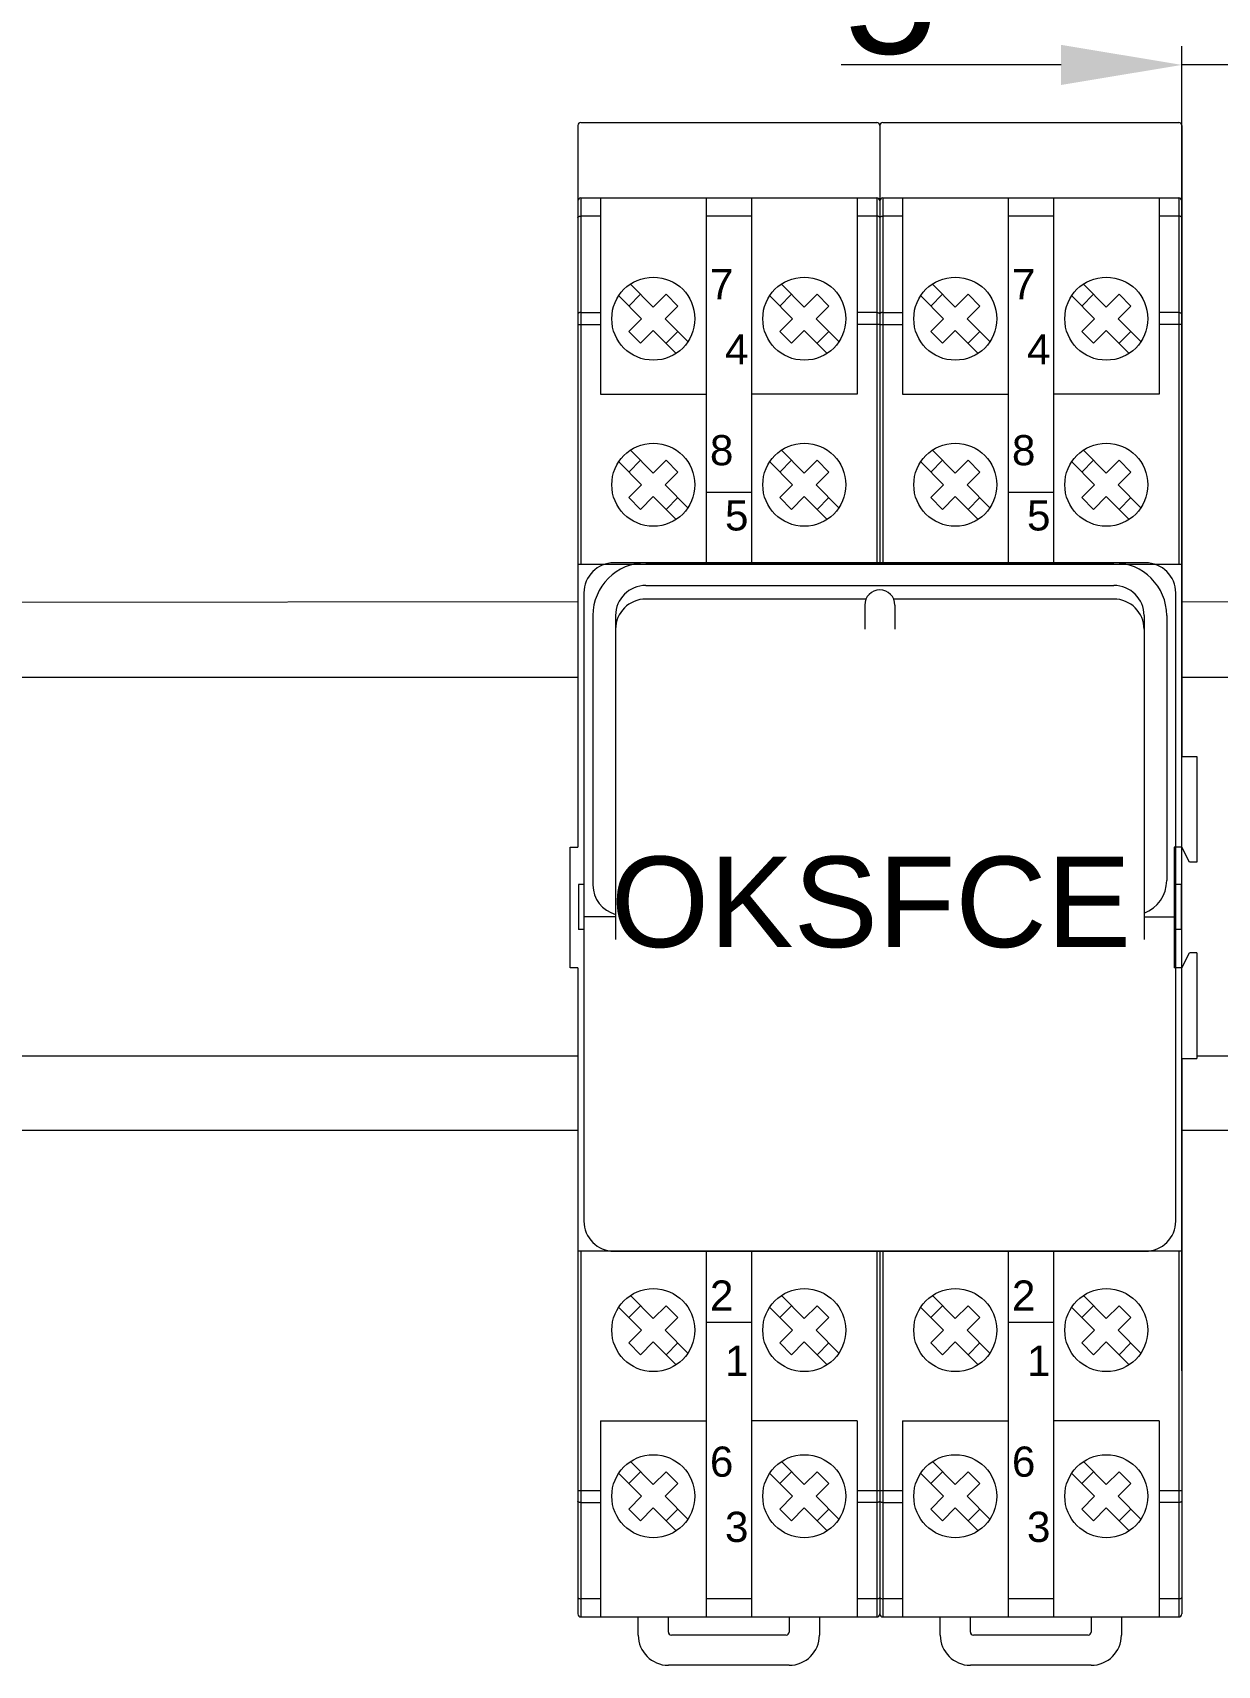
# Model space of a CAD drawing. Header units: millimetres. Extents: x 1359 to 3577, y 1336 to 3557.
# Drawn here: x 2209.5 to 2287.9, y 2503.9 to 2612 of the extents above; entities that cross this region are included whole.
import ezdxf

# ---------------------------------------------------------------- set-up
doc = ezdxf.new("R2010")
doc.units = ezdxf.units.MM
doc.set_wipeout_variables(frame=1)
doc.layers.add('000-PI-Oprema', color=30, linetype='Continuous', lineweight=5)
doc.layers.add('002-PI-Kabelska kanalica', color=150, linetype='Continuous')
doc.styles.get("Standard").update_dxf_attribs({"font": 'arial.ttf'})

msp = doc.modelspace()

# ---------------------------------------------------------------- linework, layer by layer
at = {"layer": '000-PI-Oprema', "color": 0, "linetype": 'ByBlock', "lineweight": 0}
for p, q in [((2245.78, 2606.06), (2265.38, 2606.06)), ((2265.78, 2606.06), (2285.38, 2606.06)), ((2245.78, 2601.06), (2265.38, 2601.06)), ((2247.08, 2601.06), (2247.08, 2588.06)), ((2264.08, 2601.06), (2264.08, 2588.06)), ((2265.78, 2601.06), (2285.38, 2601.06)), ((2267.08, 2601.06), (2267.08, 2588.06)), ((2284.08, 2601.06), (2284.08, 2588.06)), ((2247.08, 2599.84), (2245.78, 2599.84)), ((2257.08, 2599.84), (2254.08, 2599.84)), ((2265.38, 2599.84), (2264.08, 2599.84)), ((2267.08, 2599.84), (2265.78, 2599.84)), ((2277.08, 2599.84), (2274.08, 2599.84)), ((2285.38, 2599.84), (2284.08, 2599.84)), ((2248.29, 2594.57), (2249.8, 2593.06)), ((2248.95, 2593.9), (2249.73, 2594.68)), ((2249.06, 2595.35), (2250.58, 2593.83)), ((2250.58, 2593.83), (2251.43, 2594.68)), ((2251.43, 2594.68), (2252.21, 2593.9)), ((2258.29, 2594.57), (2259.8, 2593.06)), ((2258.95, 2593.9), (2259.73, 2594.68)), ((2259.06, 2595.35), (2260.58, 2593.83)), ((2260.58, 2593.83), (2261.43, 2594.68)), ((2261.43, 2594.68), (2262.21, 2593.9)), ((2268.29, 2594.57), (2269.8, 2593.06)), ((2268.95, 2593.9), (2269.73, 2594.68)), ((2269.06, 2595.35), (2270.58, 2593.83)), ((2270.58, 2593.83), (2271.43, 2594.68)), ((2271.43, 2594.68), (2272.21, 2593.9)), ((2278.29, 2594.57), (2279.8, 2593.06)), ((2278.95, 2593.9), (2279.73, 2594.68)), ((2279.06, 2595.35), (2280.58, 2593.83)), ((2280.58, 2593.83), (2281.43, 2594.68)), ((2281.43, 2594.68), (2282.21, 2593.9)), ((2245.78, 2593.46), (2247.08, 2593.46)), ((2251.36, 2593.06), (2252.21, 2593.9)), ((2261.36, 2593.06), (2262.21, 2593.9)), ((2265.38, 2593.46), (2264.08, 2593.46)), ((2265.78, 2593.46), (2267.08, 2593.46)), ((2271.36, 2593.06), (2272.21, 2593.9)), ((2281.36, 2593.06), (2282.21, 2593.9)), ((2285.38, 2593.46), (2284.08, 2593.46)), ((2245.58, 2592.68), (2247.08, 2592.68)), ((2248.95, 2592.21), (2249.8, 2593.06)), ((2251.36, 2593.06), (2252.87, 2591.54)), ((2258.95, 2592.21), (2259.8, 2593.06)), ((2261.36, 2593.06), (2262.87, 2591.54)), ((2265.58, 2592.68), (2264.08, 2592.68)), ((2265.58, 2592.68), (2267.08, 2592.68)), ((2268.95, 2592.21), (2269.8, 2593.06)), ((2271.36, 2593.06), (2272.87, 2591.54)), ((2278.95, 2592.21), (2279.8, 2593.06)), ((2281.36, 2593.06), (2282.87, 2591.54)), ((2285.58, 2592.68), (2284.08, 2592.68)), ((2248.95, 2592.21), (2249.73, 2591.43)), ((2249.73, 2591.43), (2250.58, 2592.28)), ((2250.58, 2592.28), (2252.1, 2590.76)), ((2251.43, 2591.43), (2252.21, 2592.21)), ((2258.95, 2592.21), (2259.73, 2591.43)), ((2259.73, 2591.43), (2260.58, 2592.28)), ((2260.58, 2592.28), (2262.1, 2590.76)), ((2261.43, 2591.43), (2262.21, 2592.21)), ((2268.95, 2592.21), (2269.73, 2591.43)), ((2269.73, 2591.43), (2270.58, 2592.28)), ((2270.58, 2592.28), (2272.1, 2590.76)), ((2271.43, 2591.43), (2272.21, 2592.21)), ((2278.95, 2592.21), (2279.73, 2591.43)), ((2279.73, 2591.43), (2280.58, 2592.28)), ((2280.58, 2592.28), (2282.1, 2590.76)), ((2281.43, 2591.43), (2282.21, 2592.21)), ((2247.08, 2588.06), (2254.08, 2588.06)), ((2264.08, 2588.06), (2257.08, 2588.06)), ((2267.08, 2588.06), (2274.08, 2588.06)), ((2284.08, 2588.06), (2277.08, 2588.06)), ((2249.06, 2584.35), (2250.58, 2582.83)), ((2259.06, 2584.35), (2260.58, 2582.83)), ((2269.06, 2584.35), (2270.58, 2582.83)), ((2279.06, 2584.35), (2280.58, 2582.83)), ((2248.29, 2583.57), (2249.8, 2582.06)), ((2248.95, 2582.9), (2249.73, 2583.68)), ((2250.58, 2582.83), (2251.43, 2583.68)), ((2251.36, 2582.06), (2252.21, 2582.9)), ((2251.43, 2583.68), (2252.21, 2582.9)), ((2258.29, 2583.57), (2259.8, 2582.06)), ((2258.95, 2582.9), (2259.73, 2583.68)), ((2260.58, 2582.83), (2261.43, 2583.68)), ((2261.36, 2582.06), (2262.21, 2582.9)), ((2261.43, 2583.68), (2262.21, 2582.9)), ((2268.29, 2583.57), (2269.8, 2582.06)), ((2268.95, 2582.9), (2269.73, 2583.68)), ((2270.58, 2582.83), (2271.43, 2583.68)), ((2271.36, 2582.06), (2272.21, 2582.9)), ((2271.43, 2583.68), (2272.21, 2582.9)), ((2278.29, 2583.57), (2279.8, 2582.06)), ((2278.95, 2582.9), (2279.73, 2583.68)), ((2280.58, 2582.83), (2281.43, 2583.68)), ((2281.36, 2582.06), (2282.21, 2582.9)), ((2281.43, 2583.68), (2282.21, 2582.9)), ((2248.95, 2581.21), (2249.8, 2582.06)), ((2251.36, 2582.06), (2252.87, 2580.54)), ((2258.95, 2581.21), (2259.8, 2582.06)), ((2261.36, 2582.06), (2262.87, 2580.54)), ((2268.95, 2581.21), (2269.8, 2582.06)), ((2271.36, 2582.06), (2272.87, 2580.54)), ((2278.95, 2581.21), (2279.8, 2582.06)), ((2281.36, 2582.06), (2282.87, 2580.54)), ((2248.95, 2581.21), (2249.73, 2580.43)), ((2249.73, 2580.43), (2250.58, 2581.28)), ((2250.58, 2581.28), (2252.1, 2579.76)), ((2251.43, 2580.43), (2252.21, 2581.21)), ((2257.08, 2581.54), (2254.08, 2581.54)), ((2258.95, 2581.21), (2259.73, 2580.43)), ((2259.73, 2580.43), (2260.58, 2581.28)), ((2260.58, 2581.28), (2262.1, 2579.76)), ((2261.43, 2580.43), (2262.21, 2581.21)), ((2268.95, 2581.21), (2269.73, 2580.43)), ((2269.73, 2580.43), (2270.58, 2581.28)), ((2270.58, 2581.28), (2272.1, 2579.76)), ((2271.43, 2580.43), (2272.21, 2581.21)), ((2277.08, 2581.54), (2274.08, 2581.54)), ((2278.95, 2581.21), (2279.73, 2580.43)), ((2279.73, 2580.43), (2280.58, 2581.28)), ((2280.58, 2581.28), (2282.1, 2579.76)), ((2281.43, 2580.43), (2282.21, 2581.21)), ((2286.58, 2564.06), (2286.58, 2557.06)), ((2286.58, 2551.06), (2286.58, 2544.06)), ((2248.29, 2527.57), (2249.8, 2526.06)), ((2248.95, 2526.9), (2249.73, 2527.68)), ((2249.06, 2528.35), (2250.58, 2526.83)), ((2250.58, 2526.83), (2251.43, 2527.68)), ((2251.43, 2527.68), (2252.21, 2526.9)), ((2258.29, 2527.57), (2259.8, 2526.06)), ((2258.95, 2526.9), (2259.73, 2527.68)), ((2259.06, 2528.35), (2260.58, 2526.83)), ((2260.58, 2526.83), (2261.43, 2527.68)), ((2261.43, 2527.68), (2262.21, 2526.9)), ((2268.29, 2527.57), (2269.8, 2526.06)), ((2268.95, 2526.9), (2269.73, 2527.68)), ((2269.06, 2528.35), (2270.58, 2526.83)), ((2270.58, 2526.83), (2271.43, 2527.68)), ((2271.43, 2527.68), (2272.21, 2526.9)), ((2278.29, 2527.57), (2279.8, 2526.06)), ((2278.95, 2526.9), (2279.73, 2527.68)), ((2279.06, 2528.35), (2280.58, 2526.83)), ((2280.58, 2526.83), (2281.43, 2527.68)), ((2281.43, 2527.68), (2282.21, 2526.9)), ((2251.36, 2526.06), (2252.21, 2526.9)), ((2257.08, 2526.57), (2254.08, 2526.57)), ((2261.36, 2526.06), (2262.21, 2526.9)), ((2271.36, 2526.06), (2272.21, 2526.9)), ((2277.08, 2526.57), (2274.08, 2526.57)), ((2281.36, 2526.06), (2282.21, 2526.9)), ((2248.95, 2525.21), (2249.8, 2526.06)), ((2251.36, 2526.06), (2252.87, 2524.54)), ((2258.95, 2525.21), (2259.8, 2526.06)), ((2261.36, 2526.06), (2262.87, 2524.54)), ((2268.95, 2525.21), (2269.8, 2526.06)), ((2271.36, 2526.06), (2272.87, 2524.54)), ((2278.95, 2525.21), (2279.8, 2526.06)), ((2281.36, 2526.06), (2282.87, 2524.54)), ((2248.95, 2525.21), (2249.73, 2524.43)), ((2249.73, 2524.43), (2250.58, 2525.28)), ((2250.58, 2525.28), (2252.1, 2523.76)), ((2251.43, 2524.43), (2252.21, 2525.21)), ((2258.95, 2525.21), (2259.73, 2524.43)), ((2259.73, 2524.43), (2260.58, 2525.28)), ((2260.58, 2525.28), (2262.1, 2523.76)), ((2261.43, 2524.43), (2262.21, 2525.21)), ((2268.95, 2525.21), (2269.73, 2524.43)), ((2269.73, 2524.43), (2270.58, 2525.28)), ((2270.58, 2525.28), (2272.1, 2523.76)), ((2271.43, 2524.43), (2272.21, 2525.21)), ((2278.95, 2525.21), (2279.73, 2524.43)), ((2279.73, 2524.43), (2280.58, 2525.28)), ((2280.58, 2525.28), (2282.1, 2523.76)), ((2281.43, 2524.43), (2282.21, 2525.21)), ((2247.08, 2520.06), (2247.08, 2507.06)), ((2247.08, 2520.06), (2254.08, 2520.06)), ((2264.08, 2520.06), (2257.08, 2520.06)), ((2264.08, 2520.06), (2264.08, 2507.06)), ((2267.08, 2520.06), (2267.08, 2507.06)), ((2267.08, 2520.06), (2274.08, 2520.06)), ((2284.08, 2520.06), (2277.08, 2520.06)), ((2284.08, 2520.06), (2284.08, 2507.06)), ((2248.95, 2515.9), (2249.73, 2516.68)), ((2249.06, 2517.35), (2250.58, 2515.83)), ((2250.58, 2515.83), (2251.43, 2516.68)), ((2251.43, 2516.68), (2252.21, 2515.9)), ((2258.95, 2515.9), (2259.73, 2516.68)), ((2259.06, 2517.35), (2260.58, 2515.83)), ((2260.58, 2515.83), (2261.43, 2516.68)), ((2261.43, 2516.68), (2262.21, 2515.9)), ((2268.95, 2515.9), (2269.73, 2516.68)), ((2269.06, 2517.35), (2270.58, 2515.83)), ((2270.58, 2515.83), (2271.43, 2516.68)), ((2271.43, 2516.68), (2272.21, 2515.9)), ((2278.95, 2515.9), (2279.73, 2516.68)), ((2279.06, 2517.35), (2280.58, 2515.83)), ((2280.58, 2515.83), (2281.43, 2516.68)), ((2281.43, 2516.68), (2282.21, 2515.9)), ((2248.29, 2516.57), (2249.8, 2515.06)), ((2251.36, 2515.06), (2252.21, 2515.9)), ((2258.29, 2516.57), (2259.8, 2515.06)), ((2261.36, 2515.06), (2262.21, 2515.9)), ((2268.29, 2516.57), (2269.8, 2515.06)), ((2271.36, 2515.06), (2272.21, 2515.9)), ((2278.29, 2516.57), (2279.8, 2515.06)), ((2281.36, 2515.06), (2282.21, 2515.9)), ((2245.58, 2515.43), (2247.08, 2515.43)), ((2245.78, 2514.65), (2247.08, 2514.65)), ((2248.95, 2514.21), (2249.8, 2515.06)), ((2251.36, 2515.06), (2252.87, 2513.54)), ((2258.95, 2514.21), (2259.8, 2515.06)), ((2261.36, 2515.06), (2262.87, 2513.54)), ((2264.08, 2515.43), (2265.58, 2515.43)), ((2265.38, 2514.65), (2264.08, 2514.65)), ((2265.58, 2515.43), (2267.08, 2515.43)), ((2265.78, 2514.65), (2267.08, 2514.65)), ((2268.95, 2514.21), (2269.8, 2515.06)), ((2271.36, 2515.06), (2272.87, 2513.54)), ((2278.95, 2514.21), (2279.8, 2515.06)), ((2281.36, 2515.06), (2282.87, 2513.54)), ((2284.08, 2515.43), (2285.58, 2515.43)), ((2285.38, 2514.65), (2284.08, 2514.65)), ((2248.95, 2514.21), (2249.73, 2513.43)), ((2249.73, 2513.43), (2250.58, 2514.28)), ((2250.58, 2514.28), (2252.1, 2512.76)), ((2251.43, 2513.43), (2252.21, 2514.21)), ((2258.95, 2514.21), (2259.73, 2513.43)), ((2259.73, 2513.43), (2260.58, 2514.28)), ((2260.58, 2514.28), (2262.1, 2512.76)), ((2261.43, 2513.43), (2262.21, 2514.21)), ((2268.95, 2514.21), (2269.73, 2513.43)), ((2269.73, 2513.43), (2270.58, 2514.28)), ((2270.58, 2514.28), (2272.1, 2512.76)), ((2271.43, 2513.43), (2272.21, 2514.21)), ((2278.95, 2514.21), (2279.73, 2513.43)), ((2279.73, 2513.43), (2280.58, 2514.28)), ((2280.58, 2514.28), (2282.1, 2512.76)), ((2281.43, 2513.43), (2282.21, 2514.21)), ((2247.08, 2508.27), (2245.78, 2508.27)), ((2257.08, 2508.27), (2254.08, 2508.27)), ((2265.38, 2508.27), (2264.08, 2508.27)), ((2267.08, 2508.27), (2265.78, 2508.27)), ((2277.08, 2508.27), (2274.08, 2508.27)), ((2285.38, 2508.27), (2284.08, 2508.27)), ((2245.78, 2507.06), (2265.38, 2507.06)), ((2249.58, 2505.86), (2249.58, 2507.06)), ((2251.58, 2506.06), (2251.58, 2507.06)), ((2251.58, 2506.06), (2251.58, 2507.06)), ((2259.58, 2507.06), (2259.58, 2506.06)), ((2259.58, 2507.06), (2259.58, 2506.06)), ((2261.58, 2507.06), (2261.58, 2505.86)), ((2265.78, 2507.06), (2285.38, 2507.06)), ((2269.58, 2505.86), (2269.58, 2507.06)), ((2271.58, 2506.06), (2271.58, 2507.06)), ((2279.58, 2507.06), (2279.58, 2506.06)), ((2281.58, 2507.06), (2281.58, 2505.86)), ((2259.38, 2505.86), (2251.78, 2505.86)), ((2259.38, 2505.86), (2251.78, 2505.86)), ((2279.38, 2505.86), (2271.78, 2505.86)), ((2259.58, 2503.86), (2251.58, 2503.86)), ((2279.58, 2503.86), (2271.58, 2503.86))]:
    msp.add_line(p, q, dxfattribs=at)
for points in [[(2245.58, 2599.76), (2245.58, 2599.77), (2245.59, 2599.78), (2245.6, 2599.79), (2245.61, 2599.8), (2245.62, 2599.81), (2245.64, 2599.82), (2245.66, 2599.82), (2245.68, 2599.83), (2245.7, 2599.84), (2245.73, 2599.84), (2245.75, 2599.84), (2245.78, 2599.84)], [(2265.58, 2599.76), (2265.58, 2599.77), (2265.57, 2599.78), (2265.57, 2599.79), (2265.55, 2599.8), (2265.54, 2599.81), (2265.52, 2599.82), (2265.5, 2599.82), (2265.48, 2599.83), (2265.46, 2599.84), (2265.43, 2599.84), (2265.41, 2599.84), (2265.38, 2599.84)], [(2265.58, 2599.76), (2265.58, 2599.77), (2265.59, 2599.78), (2265.6, 2599.79), (2265.61, 2599.8), (2265.62, 2599.81), (2265.64, 2599.82), (2265.66, 2599.82), (2265.68, 2599.83), (2265.7, 2599.84), (2265.73, 2599.84), (2265.75, 2599.84), (2265.78, 2599.84)], [(2285.58, 2599.76), (2285.58, 2599.77), (2285.57, 2599.78), (2285.57, 2599.79), (2285.55, 2599.8), (2285.54, 2599.81), (2285.52, 2599.82), (2285.5, 2599.82), (2285.48, 2599.83), (2285.46, 2599.84), (2285.43, 2599.84), (2285.41, 2599.84), (2285.38, 2599.84)], [(2245.78, 2593.46), (2245.75, 2593.46), (2245.73, 2593.46), (2245.7, 2593.46), (2245.68, 2593.45), (2245.66, 2593.45), (2245.64, 2593.44), (2245.62, 2593.43), (2245.61, 2593.42), (2245.6, 2593.42), (2245.59, 2593.41), (2245.58, 2593.4), (2245.58, 2593.39)], [(2265.38, 2593.46), (2265.41, 2593.46), (2265.43, 2593.46), (2265.46, 2593.46), (2265.48, 2593.45), (2265.5, 2593.45), (2265.52, 2593.44), (2265.54, 2593.43), (2265.55, 2593.42), (2265.57, 2593.42), (2265.57, 2593.41), (2265.58, 2593.4), (2265.58, 2593.39)], [(2265.78, 2593.46), (2265.75, 2593.46), (2265.73, 2593.46), (2265.7, 2593.46), (2265.68, 2593.45), (2265.66, 2593.45), (2265.64, 2593.44), (2265.62, 2593.43), (2265.61, 2593.42), (2265.6, 2593.42), (2265.59, 2593.41), (2265.58, 2593.4), (2265.58, 2593.39)], [(2285.38, 2593.46), (2285.41, 2593.46), (2285.43, 2593.46), (2285.46, 2593.46), (2285.48, 2593.45), (2285.5, 2593.45), (2285.52, 2593.44), (2285.54, 2593.43), (2285.55, 2593.42), (2285.57, 2593.42), (2285.57, 2593.41), (2285.58, 2593.4), (2285.58, 2593.39)], [(2245.78, 2514.65), (2245.75, 2514.65), (2245.73, 2514.65), (2245.7, 2514.65), (2245.68, 2514.66), (2245.66, 2514.66), (2245.64, 2514.67), (2245.62, 2514.68), (2245.61, 2514.69), (2245.6, 2514.7), (2245.59, 2514.71), (2245.58, 2514.72), (2245.58, 2514.73)], [(2265.58, 2514.73), (2265.58, 2514.72), (2265.57, 2514.71), (2265.57, 2514.7), (2265.55, 2514.69), (2265.54, 2514.68), (2265.52, 2514.67), (2265.5, 2514.66), (2265.48, 2514.66), (2265.46, 2514.65), (2265.43, 2514.65), (2265.41, 2514.65), (2265.38, 2514.65)], [(2265.78, 2514.65), (2265.75, 2514.65), (2265.73, 2514.65), (2265.7, 2514.65), (2265.68, 2514.66), (2265.66, 2514.66), (2265.64, 2514.67), (2265.62, 2514.68), (2265.61, 2514.69), (2265.6, 2514.7), (2265.59, 2514.71), (2265.58, 2514.72), (2265.58, 2514.73)], [(2285.58, 2514.73), (2285.58, 2514.72), (2285.57, 2514.71), (2285.57, 2514.7), (2285.55, 2514.69), (2285.54, 2514.68), (2285.52, 2514.67), (2285.5, 2514.66), (2285.48, 2514.66), (2285.46, 2514.65), (2285.43, 2514.65), (2285.41, 2514.65), (2285.38, 2514.65)], [(2245.58, 2508.35), (2245.58, 2508.34), (2245.59, 2508.33), (2245.6, 2508.32), (2245.61, 2508.31), (2245.62, 2508.3), (2245.64, 2508.29), (2245.66, 2508.29), (2245.68, 2508.28), (2245.7, 2508.28), (2245.73, 2508.27), (2245.75, 2508.27), (2245.78, 2508.27)], [(2265.38, 2508.27), (2265.41, 2508.27), (2265.43, 2508.27), (2265.46, 2508.28), (2265.48, 2508.28), (2265.5, 2508.29), (2265.52, 2508.29), (2265.54, 2508.3), (2265.55, 2508.31), (2265.57, 2508.32), (2265.57, 2508.33), (2265.58, 2508.34), (2265.58, 2508.35)], [(2265.58, 2508.35), (2265.58, 2508.34), (2265.59, 2508.33), (2265.6, 2508.32), (2265.61, 2508.31), (2265.62, 2508.3), (2265.64, 2508.29), (2265.66, 2508.29), (2265.68, 2508.28), (2265.7, 2508.28), (2265.73, 2508.27), (2265.75, 2508.27), (2265.78, 2508.27)], [(2285.38, 2508.27), (2285.41, 2508.27), (2285.43, 2508.27), (2285.46, 2508.28), (2285.48, 2508.28), (2285.5, 2508.29), (2285.52, 2508.29), (2285.54, 2508.3), (2285.55, 2508.31), (2285.57, 2508.32), (2285.57, 2508.33), (2285.58, 2508.34), (2285.58, 2508.35)]]:
    msp.add_lwpolyline(points, dxfattribs=at)
for centre in [(2250.58, 2593.06), (2260.58, 2593.06), (2270.58, 2593.06), (2280.58, 2593.06), (2250.58, 2582.06), (2260.58, 2582.06), (2270.58, 2582.06), (2280.58, 2582.06), (2250.58, 2526.06), (2260.58, 2526.06), (2270.58, 2526.06), (2280.58, 2526.06), (2250.58, 2515.06), (2260.58, 2515.06), (2270.58, 2515.06), (2280.58, 2515.06)]:
    msp.add_circle(centre, 2.75, dxfattribs=at)
for centre, radius, start, end in [((2245.78, 2605.86), 0.2, 90, 180), ((2265.38, 2605.86), 0.2, 0, 90), ((2265.78, 2605.86), 0.2, 90, 180), ((2285.38, 2605.86), 0.2, 0, 90), ((2245.78, 2600.86), 0.2, 90, 180), ((2265.38, 2600.86), 0.2, 0, 90), ((2265.78, 2600.86), 0.2, 90, 180), ((2285.38, 2600.86), 0.2, 0, 90), ((2245.78, 2507.26), 0.2, 180, 270), ((2265.38, 2507.26), 0.2, 270, 0), ((2265.78, 2507.26), 0.2, 180, 270), ((2285.38, 2507.26), 0.2, 270, 0), ((2251.58, 2505.86), 2, 180, 270), ((2251.78, 2506.06), 0.2, 180, 270), ((2251.78, 2506.06), 0.2, 180, 270), ((2259.38, 2506.06), 0.2, 270, 0), ((2259.38, 2506.06), 0.2, 270, 0), ((2259.58, 2505.86), 2, 270, 0), ((2271.58, 2505.86), 2, 180, 270), ((2271.78, 2506.06), 0.2, 180, 270), ((2279.38, 2506.06), 0.2, 270, 0), ((2279.58, 2505.86), 2, 270, 0)]:
    msp.add_arc(centre, radius, start, end, dxfattribs=at)
at = {"layer": '002-PI-Kabelska kanalica', "color": 0, "linetype": 'ByBlock', "lineweight": 0, "ltscale": 0.25}
for p, q in [((2277.58, 2609.87), (2263.03, 2609.87)), ((2290.58, 2609.87), (2285.58, 2609.87)), ((2286.58, 2544.22), (2290.61, 2544.22))]:
    msp.add_line(p, q, dxfattribs=at)
at = {"layer": '002-PI-Kabelska kanalica', "color": 0, "linetype": 'ByBlock', "ltscale": 0.25}
msp.add_solid([(2277.58, 2611.2), (2277.58, 2608.54), (2285.58, 2609.87)], dxfattribs=at)

# ---------------------------------------------------------------- texts
at = {"layer": '000-PI-Oprema', "color": 0, "linetype": 'ByBlock', "lineweight": 0, "char_height": 1.9995, "width": 2.5471}
for s, insert, attachment_point in [('{\\fArial|b0|i0|c0|p34;7}', (2254.33, 2596.35), 1), ('{\\fArial|b0|i0|c0|p34;7}', (2274.33, 2596.35), 1), ('{\\fArial|b0|i0|c0|p34;4}', (2256.88, 2592.03), 3), ('{\\fArial|b0|i0|c0|p34;4}', (2276.88, 2592.03), 3), ('{\\fArial|b0|i0|c0|p34;8}', (2254.33, 2585.35), 1), ('{\\fArial|b0|i0|c0|p34;8}', (2274.33, 2585.35), 1), ('{\\fArial|b0|i0|c0|p34;5}', (2256.88, 2581.03), 3), ('{\\fArial|b0|i0|c0|p34;5}', (2276.88, 2581.03), 3), ('{\\fArial|b0|i0|c0|p34;2}', (2254.33, 2529.35), 1), ('{\\fArial|b0|i0|c0|p34;2}', (2274.33, 2529.35), 1), ('{\\fArial|b0|i0|c0|p34;1}', (2256.88, 2525.03), 3), ('{\\fArial|b0|i0|c0|p34;1}', (2276.88, 2525.03), 3), ('{\\fArial|b0|i0|c0|p34;6}', (2254.33, 2518.35), 1), ('{\\fArial|b0|i0|c0|p34;6}', (2274.33, 2518.35), 1), ('{\\fArial|b0|i0|c0|p34;3}', (2256.88, 2514.03), 3), ('{\\fArial|b0|i0|c0|p34;3}', (2276.88, 2514.03), 3)]:
    msp.add_mtext(s, dxfattribs=dict(at, insert=insert, attachment_point=attachment_point))
at = {"layer": '002-PI-Kabelska kanalica', "color": 0, "linetype": 'ByBlock', "lineweight": 0, "ltscale": 0.25, "insert": (2266.3, 2614.56), "char_height": 8, "attachment_point": 5, "rotation": 360}
msp.add_mtext('5', dxfattribs=at)

# ---------------------------------------------------------------- wipeouts: each hides what was drawn before it
at = {"color": 0, "linetype": 'ByBlock', "lineweight": 0}
msp.add_wipeout([(2245.58, 2576.81), (2285.58, 2576.81), (2285.58, 2531.31), (2245.58, 2531.31)], dxfattribs=at).dxf.layer = '000-PI-Oprema'

# ---------------------------------------------------------------- next in the draw order: linework, layer by layer
at = {"layer": '000-PI-Oprema', "color": 0, "linetype": 'ByBlock', "lineweight": 0}
for p, q in [((2245.58, 2605.86), (2245.58, 2558.06)), ((2265.58, 2605.86), (2265.58, 2576.81)), ((2285.58, 2605.86), (2285.58, 2564.06)), ((2245.78, 2601.06), (2245.78, 2576.81)), ((2254.08, 2601.06), (2254.08, 2576.81)), ((2257.08, 2601.06), (2257.08, 2576.81)), ((2265.38, 2601.06), (2265.38, 2576.81)), ((2265.78, 2601.06), (2265.78, 2576.81)), ((2274.08, 2601.06), (2274.08, 2576.81)), ((2277.08, 2601.06), (2277.08, 2576.81)), ((2285.38, 2601.06), (2285.38, 2576.81)), ((2245.58, 2576.81), (2265.58, 2576.81)), ((2283.18, 2576.89), (2247.98, 2576.89)), ((2250.08, 2576.89), (2281.08, 2576.89)), ((2265.58, 2576.81), (2285.58, 2576.81)), ((2250.08, 2575.39), (2281.08, 2575.39)), ((2245.98, 2574.89), (2245.98, 2533.29)), ((2264.66, 2574.49), (2250.08, 2574.49)), ((2264.58, 2574.09), (2264.58, 2572.49)), ((2281.08, 2574.49), (2266.5, 2574.49)), ((2266.58, 2574.09), (2266.58, 2572.49)), ((2285.18, 2533.29), (2285.18, 2574.89)), ((2246.58, 2573.39), (2246.58, 2555.54)), ((2248.08, 2573.39), (2248.08, 2555.54)), ((2283.08, 2573.39), (2283.08, 2555.84)), ((2284.58, 2573.39), (2284.58, 2555.84)), ((2248.08, 2572.49), (2248.08, 2551.94)), ((2283.08, 2572.49), (2283.08, 2551.94)), ((2285.58, 2564.06), (2286.58, 2564.06)), ((2245.08, 2550.06), (2245.08, 2558.06)), ((2245.08, 2558.06), (2245.58, 2558.06)), ((2285.08, 2558.06), (2285.08, 2550.06)), ((2285.58, 2558.06), (2285.08, 2558.06)), ((2286.08, 2557.06), (2285.58, 2558.06)), ((2286.58, 2557.06), (2286.08, 2557.06)), ((2245.63, 2555.59), (2245.63, 2552.59)), ((2245.98, 2555.59), (2245.63, 2555.59)), ((2285.53, 2555.59), (2285.18, 2555.59)), ((2285.53, 2555.59), (2285.53, 2552.59)), ((2248.08, 2553.44), (2245.98, 2553.44)), ((2283.08, 2553.44), (2285.18, 2553.44)), ((2245.98, 2552.59), (2245.63, 2552.59)), ((2285.53, 2552.59), (2285.18, 2552.59)), ((2285.58, 2550.06), (2286.08, 2551.06)), ((2286.58, 2551.06), (2286.08, 2551.06)), ((2245.58, 2550.06), (2245.08, 2550.06)), ((2245.58, 2550.06), (2245.58, 2507.26)), ((2285.58, 2550.06), (2285.08, 2550.06)), ((2285.58, 2544.06), (2285.58, 2507.26)), ((2285.58, 2544.06), (2286.58, 2544.06)), ((2245.58, 2531.31), (2265.58, 2531.31)), ((2245.78, 2531.31), (2245.78, 2507.06)), ((2247.98, 2531.29), (2283.18, 2531.29)), ((2254.08, 2531.31), (2254.08, 2507.06)), ((2257.08, 2531.31), (2257.08, 2507.06)), ((2265.38, 2531.31), (2265.38, 2507.06)), ((2265.58, 2531.31), (2285.58, 2531.31)), ((2265.58, 2531.31), (2265.58, 2507.26)), ((2265.78, 2531.31), (2265.78, 2507.06)), ((2274.08, 2531.31), (2274.08, 2507.06)), ((2277.08, 2531.31), (2277.08, 2507.06)), ((2285.38, 2531.31), (2285.38, 2507.06))]:
    msp.add_line(p, q, dxfattribs=at)
for centre, radius, start, end in [((2247.98, 2574.89), 2, 90, 180), ((2250.08, 2573.39), 3.5, 90, 180), ((2281.08, 2573.39), 3.5, 0, 90), ((2283.18, 2574.89), 2, 0, 90), ((2250.08, 2573.39), 2, 90, 180), ((2265.58, 2574.09), 1, 0, 180), ((2281.08, 2573.39), 2, 0, 90), ((2250.08, 2572.49), 2, 90, 180), ((2281.08, 2572.49), 2, 0, 90), ((2282.28, 2555.84), 2.3, 290.3544, 0), ((2248.58, 2555.54), 2, 180, 255.5225), ((2247.98, 2533.29), 2, 180, 270), ((2283.18, 2533.29), 2, 270, 0)]:
    msp.add_arc(centre, radius, start, end, dxfattribs=at)
at = {"layer": '002-PI-Kabelska kanalica', "color": 0, "linetype": 'ByBlock', "lineweight": 0, "ltscale": 0.25}
for p, q in [((2285.58, 2523.36), (2285.58, 2611.12)), ((2192.36, 2574.27), (2245.58, 2574.32)), ((2285.58, 2574.31), (2290.58, 2574.32)), ((2192.36, 2569.3), (2245.58, 2569.32)), ((2285.58, 2569.31), (2290.59, 2569.32)), ((2192.36, 2544.25), (2245.58, 2544.22)), ((2192.36, 2539.31), (2245.58, 2539.31)), ((2285.58, 2539.31), (2290.61, 2539.31))]:
    msp.add_line(p, q, dxfattribs=at)

# ---------------------------------------------------------------- next in the draw order: texts
at = {"layer": '000-PI-Oprema', "color": 0, "linetype": 'ByBlock', "lineweight": 0, "insert": (2264.99, 2554.39), "char_height": 6, "attachment_point": 5}
msp.add_mtext_dynamic_manual_height_columns('{\\fArial|b0|i0|c238|p34;OK}S{\\fArial|b0|i0|c238|p34;FC}E', width=44.995, gutter_width=1, heights=[10], dxfattribs=at)

doc.saveas('drawing.dxf')
